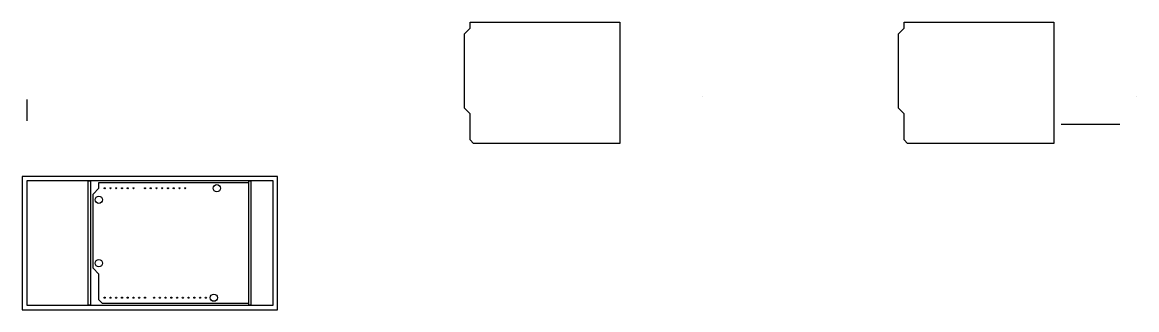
# Model space of a CAD drawing. Header units: millimetres. Extents: x 51 to 544, y 11 to 138.
import ezdxf

# ---------------------------------------------------------------- set-up
doc = ezdxf.new("R2010")
doc.units = ezdxf.units.MM
doc.layers.add('Arduino', color=1, linetype='Continuous')
doc.layers.add('sedi', color=6, linetype='Continuous')

msp = doc.modelspace()

# ---------------------------------------------------------------- linework, layer by layer
for p, q in [((53.36, 103.66), (53.36, 94.26)), ((351.92, 104.76, 4.15), (351.92, 104.76, 15.15)), ((543.63, 104.76, 4.15), (543.63, 104.76, 15.15)), ((510.27, 92.76, 4), (536.24, 92.76, 4)), ((53.36, 22.32), (53.36, 12.92))]:
    msp.add_line(p, q)
for points in [[(51.36, 10.92), (164.16, 10.92), (164.16, 69.72), (51.36, 69.72)], [(53.36, 12.92), (162.16, 12.92), (162.16, 67.72), (53.36, 67.72)]]:
    msp.add_lwpolyline(points, close=True)
at = {"layer": 'Arduino', "linetype": 'Continuous'}
for points in [[(249.17, 135.11), (249.17, 137.65), (315.24, 137.65), (315.24, 84.27), (250.73, 84.27), (249.17, 85.84), (249.17, 97.27), (246.69, 99.81), (246.69, 132.57)], [(440.88, 135.11), (440.88, 137.65), (506.95, 137.65), (506.95, 84.27), (442.45, 84.27), (440.88, 85.84), (440.88, 97.27), (438.4, 99.81), (438.4, 132.57)], [(85.19, 64.47), (85.19, 67.01), (151.26, 67.01), (151.26, 13.63), (86.76, 13.63), (85.19, 15.2), (85.19, 26.62), (82.71, 29.16), (82.71, 61.93)]]:
    msp.add_lwpolyline(points, close=True, dxfattribs=at)
for centre, radius in [((87.76, 64.47), 0.254), ((90.3, 64.47), 0.254), ((92.84, 64.47), 0.254), ((95.38, 64.47), 0.254), ((97.92, 64.47), 0.254), ((100.46, 64.47), 0.254), ((105.54, 64.47), 0.254), ((108.08, 64.47), 0.254), ((110.62, 64.47), 0.254), ((113.16, 64.47), 0.254), ((115.7, 64.47), 0.254), ((118.24, 64.47), 0.254), ((120.78, 64.47), 0.254), ((123.32, 64.47), 0.254), ((137.29, 64.47), 1.59), ((85.19, 59.39), 1.59), ((85.19, 31.45), 1.59), ((87.76, 16.21), 0.254), ((90.3, 16.21), 0.254), ((92.84, 16.21), 0.254), ((95.38, 16.21), 0.254), ((97.92, 16.21), 0.254), ((100.46, 16.21), 0.254), ((103, 16.21), 0.254), ((105.54, 16.21), 0.254), ((109.58, 16.21), 0.254), ((112.12, 16.21), 0.254), ((114.66, 16.21), 0.254), ((117.2, 16.21), 0.254), ((119.74, 16.21), 0.254), ((122.28, 16.21), 0.254), ((124.82, 16.21), 0.254), ((127.36, 16.21), 0.254), ((129.9, 16.21), 0.254), ((132.44, 16.21), 0.254), ((135.99, 16.21), 1.59)]:
    msp.add_circle(centre, radius, dxfattribs=at)
at = {"layer": 'sedi', "elevation": 1.96}
for points in [[(80.51, 67.72), (81.49, 67.72), (81.49, 12.92), (80.51, 12.92)], [(151.37, 67.72), (152.36, 67.72), (152.36, 12.92), (151.37, 12.92)]]:
    msp.add_lwpolyline(points, close=True, dxfattribs=at)

doc.saveas('drawing.dxf')
